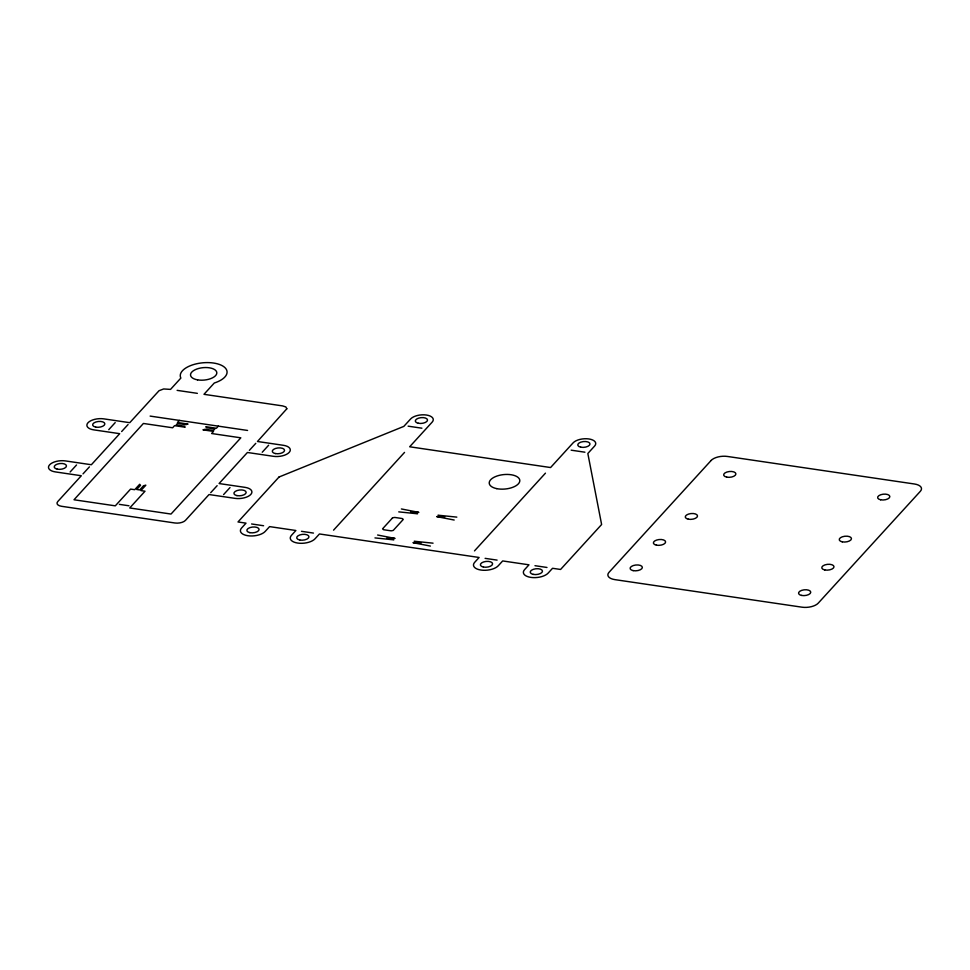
<?xml version="1.0" encoding="UTF-8"?>
<svg xmlns="http://www.w3.org/2000/svg" width="970" height="970" viewBox="0 0 970 970"><rect width="100%" height="100%" fill="white"/><g stroke="black" fill="none" stroke-linecap="round" stroke-linejoin="round"><path stroke-width="1.45" d="M70.131 472.002L76.545 464.969M108.773 429.661L115.2 422.617M82.996 473.893L89.422 466.861M121.65 431.553L128.076 424.52M179.353 420.398L177.437 422.508L188.035 424.072L185.791 424.654L177.546 423.441L176.14 424.981L184.385 426.194L185.149 427.224L174.552 425.66L172.636 427.77L143.402 423.466L73.999 499.768L115.297 505.843L130.586 489.086L134.721 489.692L139.668 484.285L140.541 485.279L136.697 489.486L139.704 489.935L143.548 485.727L145.827 485.194L140.892 490.602L145.027 491.208L129.725 507.965L171.023 514.051L240.839 437.822L211.606 433.517L213.533 431.407L202.936 429.843L205.179 429.261L213.424 430.474L214.831 428.934L206.586 427.721L205.81 426.691L216.407 428.255L218.335 426.145M210.708 492.699L217.135 485.667M249.363 450.359L255.789 443.326M223.585 494.603L230.011 487.558M262.227 452.25L268.654 445.218M333.559 530.154L404.526 452.408M474.488 550.899L545.455 473.154M410.759 511.99L418.834 512.366L401.386 508.959M444.818 516.998L436.742 516.622L454.178 520.029M386.981 538.035L395.057 538.423L377.609 535.016M421.041 543.054L412.965 542.666L430.401 546.074M177.134 390.364L197.359 393.347M408.115 426.169L421.901 428.194M571.16 450.177L584.934 452.202M150.132 416.094L247.568 430.45M456.821 517.119L438.028 515.203L438.864 516.125M398.743 511.869L417.536 513.785L416.7 512.863M433.056 543.176L414.251 541.248L415.087 542.169M374.966 537.913L393.759 539.841L392.923 538.908M119.383 504.364L128.986 505.782M251.594 523.97L263.585 525.74M301.464 531.317L313.455 533.076M485.109 558.356L497.101 560.114M534.979 565.692L546.971 567.462M286.829 408.782L257.462 441.495L283.446 445.315A11.919 5.638 -5.5 0 1 289.193 452.396A11.919 5.638 -5.5 0 1 273.407 456.312L247.423 452.481L219.075 483.545L245.058 487.364A11.919 5.638 -5.5 0 1 250.806 494.445A11.919 5.638 -5.5 0 1 235.031 498.362L209.035 494.542L185.464 520.369A7.978 3.771 -5.5 0 1 174.891 522.988L61.595 506.304A7.978 3.771 -5.5 0 1 57.751 501.563L81.322 475.736L55.338 471.905A11.919 5.638 -5.5 0 1 49.591 464.824A11.919 5.638 -5.5 0 1 65.378 460.908L91.362 464.739L119.71 433.675L93.726 429.855A11.919 5.638 -5.5 0 1 87.979 422.774A11.919 5.638 -5.5 0 1 103.754 418.858L129.75 422.69L159.056 390.704L163.663 388.958L170.526 389.394L180.856 378.082A23.498 11.106 -5.5 0 1 196.558 363.786A23.498 11.106 -5.5 0 1 225.319 368.018A23.498 11.106 -5.5 0 1 214.297 383.004L203.967 394.317L282.585 405.896L285.859 406.951L286.829 408.782M279.033 477.01L237.989 521.969L246.028 523.145L241.615 527.983A13.046 6.159 -5.5 0 0 247.896 535.731A13.046 6.159 -5.5 0 0 265.174 531.451L269.587 526.613L295.886 530.493L291.485 535.319A13.046 6.159 -5.5 0 0 297.766 543.079A13.046 6.159 -5.5 0 0 315.044 538.786L319.445 533.961L479.119 557.471L474.706 562.297A13.046 6.159 -5.5 0 0 480.999 570.057A13.046 6.159 -5.5 0 0 498.265 565.777L502.678 560.939L528.989 564.819L524.576 569.645A13.046 6.159 -5.5 0 0 530.869 577.392A13.046 6.159 -5.5 0 0 548.135 573.112L552.548 568.287L560.575 569.463L601.618 524.515L587.832 453.487L594.634 446.03A11.919 5.638 -5.5 0 0 588.887 438.949A11.919 5.638 -5.5 0 0 573.112 442.853L550.584 467.54L409.655 446.782L432.171 422.108A11.919 5.638 -5.5 0 0 426.436 415.027A11.919 5.638 -5.5 0 0 410.649 418.931L403.835 426.388L279.033 477.01M392.426 518.029L382.713 528.662A1.322 0.618 -5.5 0 0 382.592 528.905L383.417 529.632A3.298 1.564 -5.5 0 0 384.181 529.814L390.437 530.736A3.237 1.528 -5.5 0 0 391.541 530.796L393.117 530.457A1.322 0.618 -5.5 0 0 393.408 530.238L403.12 519.605A1.322 0.618 -5.5 0 0 403.229 519.362L402.404 518.635A3.298 1.564 -5.5 0 0 401.641 518.453L395.384 517.531A3.237 1.528 -5.5 0 0 394.281 517.483L392.717 517.81A1.322 0.618 -5.5 0 0 392.426 518.029M711.131 460.471L609.014 572.336A12.283 5.796 -5.5 0 0 614.932 579.636L801.984 607.184A12.283 5.796 -5.5 0 0 818.243 603.146L920.36 491.281A12.283 5.796 -5.5 0 0 914.431 483.994L727.379 456.446A12.283 5.796 -5.5 0 0 711.131 460.471M496.773 488.65A15.35 7.251 -5.5 0 0 519.811 480.72A15.35 7.251 -5.5 0 0 496.979 476.027A15.35 7.251 -5.5 0 0 496.773 488.65M580.775 447.182A6.135 2.898 -5.5 0 0 589.99 444.005A6.135 2.898 -5.5 0 0 580.86 442.138A6.135 2.898 -5.5 0 0 580.775 447.182M483.387 567.038A6.135 2.898 -5.5 0 0 492.602 563.861A6.135 2.898 -5.5 0 0 483.472 561.994A6.135 2.898 -5.5 0 0 483.387 567.038M533.257 574.385A6.135 2.898 -5.5 0 0 542.472 571.209A6.135 2.898 -5.5 0 0 533.342 569.329A6.135 2.898 -5.5 0 0 533.257 574.385M249.872 532.651A6.135 2.898 -5.5 0 0 259.087 529.474A6.135 2.898 -5.5 0 0 249.957 527.607A6.135 2.898 -5.5 0 0 249.872 532.651M299.742 539.999A6.135 2.898 -5.5 0 0 308.957 536.822A6.135 2.898 -5.5 0 0 299.827 534.943A6.135 2.898 -5.5 0 0 299.742 539.999M418.312 423.259A6.135 2.898 -5.5 0 0 427.527 420.083A6.135 2.898 -5.5 0 0 418.397 418.215A6.135 2.898 -5.5 0 0 418.312 423.259M801.547 595.422A6.135 2.898 -5.5 0 0 810.762 592.246A6.135 2.898 -5.5 0 0 801.632 590.378A6.135 2.898 -5.5 0 0 801.547 595.422M633.143 570.627A6.135 2.898 -5.5 0 0 642.358 567.45A6.135 2.898 -5.5 0 0 633.228 565.571A6.135 2.898 -5.5 0 0 633.143 570.627M824.791 569.948A6.135 2.898 -5.5 0 0 834.006 566.771A6.135 2.898 -5.5 0 0 824.876 564.904A6.135 2.898 -5.5 0 0 824.791 569.948M656.399 545.152A6.135 2.898 -5.5 0 0 665.614 541.975A6.135 2.898 -5.5 0 0 656.472 540.108A6.135 2.898 -5.5 0 0 656.399 545.152M842.251 541.842A6.135 2.898 -5.5 0 0 851.466 538.677A6.135 2.898 -5.5 0 0 842.336 536.798A6.135 2.898 -5.5 0 0 842.251 541.842M688.3 519.18A6.135 2.898 -5.5 0 0 697.515 516.004A6.135 2.898 -5.5 0 0 688.385 514.124A6.135 2.898 -5.5 0 0 688.3 519.18M726.688 477.131A6.135 2.898 -5.5 0 0 735.903 473.954A6.135 2.898 -5.5 0 0 726.772 472.075A6.135 2.898 -5.5 0 0 726.688 477.131M880.627 499.792A6.135 2.898 -5.5 0 0 889.854 496.616A6.135 2.898 -5.5 0 0 880.712 494.748A6.135 2.898 -5.5 0 0 880.627 499.792M197.565 379.864A13.192 6.232 -5.5 0 0 216.807 372.625A13.192 6.232 -5.5 0 0 196.631 369.109A13.192 6.232 -5.5 0 0 197.565 379.864M95.642 427.091A6.135 2.898 -5.5 0 0 104.857 423.926A6.135 2.898 -5.5 0 0 95.727 422.047A6.135 2.898 -5.5 0 0 95.642 427.091M275.322 453.56A6.135 2.898 -5.5 0 0 284.549 450.383A6.135 2.898 -5.5 0 0 275.407 448.504A6.135 2.898 -5.5 0 0 275.322 453.56M57.254 469.153A6.135 2.898 -5.5 0 0 66.469 465.976A6.135 2.898 -5.5 0 0 57.339 464.096A6.135 2.898 -5.5 0 0 57.254 469.153M236.947 495.609A6.135 2.898 -5.5 0 0 246.162 492.433A6.135 2.898 -5.5 0 0 237.032 490.553A6.135 2.898 -5.5 0 0 236.947 495.609"/></g></svg>
